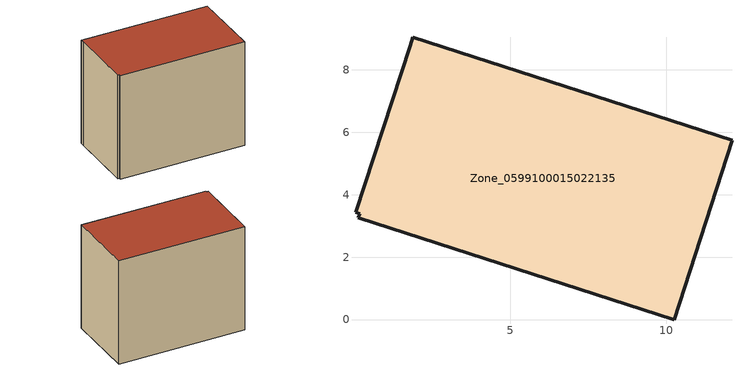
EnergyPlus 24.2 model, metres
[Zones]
Zone_0599100015022135
 floor ground (C_G): 1.88,9.04 12.11,5.75 10.25,0 0.14,3.25 0.18,3.39 0.04,3.44 1.8,8.77 z0.99
 wall outside (C_F): 0.18,3.39 0.14,3.25 10.25,0 12.11,5.75 1.88,9.04 1.8,8.77 0.04,3.44 0.18,3.39 z0.99:10.02
 roof outside (C_R): 12.11,5.75 1.88,9.04 1.8,8.77 0.04,3.44 0.18,3.39 0.14,3.25 10.25,0 z10.02
[BUILDING]
Pand.0599100015022135: North Axis=0; Terrain=City; Loads Convergence Tolerance Value=0.04; Temperature Convergence Tolerance Value=0.4; Solar Distribution=FullExterior; Maximum Number of Warmup Days=25; Minimum Number of Warmup Days=1
[Site:Location]
Rotterdam.The.Hague.AP_ZH_NLD Design_Conditions: Latitude=51.96; Longitude=4.45; Time Zone=1; Elevation=-4.5
[SITE:GROUNDTEMPERATURE:BUILDINGSURFACE]
18, 18, 18, 18, 18, 18, 18, 18, 18, 18, 18, 18
[MATERIAL] Thermal Absorptance=0.9; Solar Absorptance=0.7; Visible Absorptance=0.7
Name | Roughness | Thickness | Conductivity | Density | Specific Heat
G.TI.2006-2014 | MediumSmooth | 0.15 | 0.06 | 540 | 1210
F.TI.2006-2014 | Rough | 0.3 | 0.12 | 1920 | 840
R.TI.2006-2014 | MediumRough | 0.2 | 0.08 | 1500 | 1000
[CONSTRUCTION]
C_G: G.TI.2006-2014
C_F: F.TI.2006-2014
C_R: R.TI.2006-2014
[ZONE]
Zone_0599100015022135: Type=1; Multiplier=1; Ceiling Height=Autocalculate; Volume=Autocalculate; Floor Area=autocalculate; Part of Total Floor Area=Yes
[ZONEINFILTRATION:DESIGNFLOWRATE]
Infil_Zone_0599100015022135: Zone or ZoneList or Space or SpaceList=Zone_0599100015022135; Schedule=AlwaysOn; Design Flow Rate Calculation Method=Flow/Area; Flow Rate per Floor Area=0.0015; Constant Term Coefficient=1; Temperature Term Coefficient=0; Velocity Term Coefficient=0; Velocity Squared Term Coefficient=0
[HVACTEMPLATE:ZONE:IDEALLOADSAIRSYSTEM]
Zone_0599100015022135: Maximum Heating Supply Air Temperature=50; Minimum Cooling Supply Air Temperature=13; Maximum Heating Supply Air Humidity Ratio=0.0156; Minimum Cooling Supply Air Humidity Ratio=0.0077; Heating Limit=NoLimit; Cooling Limit=NoLimit; Dehumidification Control Type=ConstantSensibleHeatRatio; Cooling Sensible Heat Ratio=0.7; Dehumidification Setpoint=60; Humidification Control Type=None; Humidification Setpoint=30; Outdoor Air Method=None; Outdoor Air Flow Rate per Person=0.00944; Outdoor Air Flow Rate per Zone Floor Area=0; Outdoor Air Flow Rate per Zone=0; Demand Controlled Ventilation Type=None; Outdoor Air Economizer Type=NoEconomizer; Heat Recovery Type=None; Sensible Heat Recovery Effectiveness=0.7; Latent Heat Recovery Effectiveness=0.65
[ZONECONTROL:THERMOSTAT]
ThermostatControl_Zone_0599100015022135: Zone or ZoneList=Zone_0599100015022135; Control Type Schedule=DualSetpointControlType; Control 1=Thermostat_Zone_0599100015022135; Temperature Difference Between Cutout And Setpoint=0
[THERMOSTATSETPOINT:DUALSETPOINT]
Thermostat_Zone_0599100015022135: Heating Setpoint Temperature Schedule=HeatingSetpoint_Zone_0599100015022135; Cooling Setpoint Temperature Schedule=CoolingSetpoint_Zone_0599100015022135
[SCHEDULE:COMPACT]
HeatingSetpoint_Zone_0599100015022135: Through: 12/31, For: AllDays, Until: 24:00, 21
CoolingSetpoint_Zone_0599100015022135: Through: 12/31, For: AllDays, Until: 24:00, 24
DualSetpointControlType: Through: 12/31, For: AllDays, Until: 24:00, 4
AlwaysOn: Through: 12/31, For: AllDays, Until: 24:00, 1
